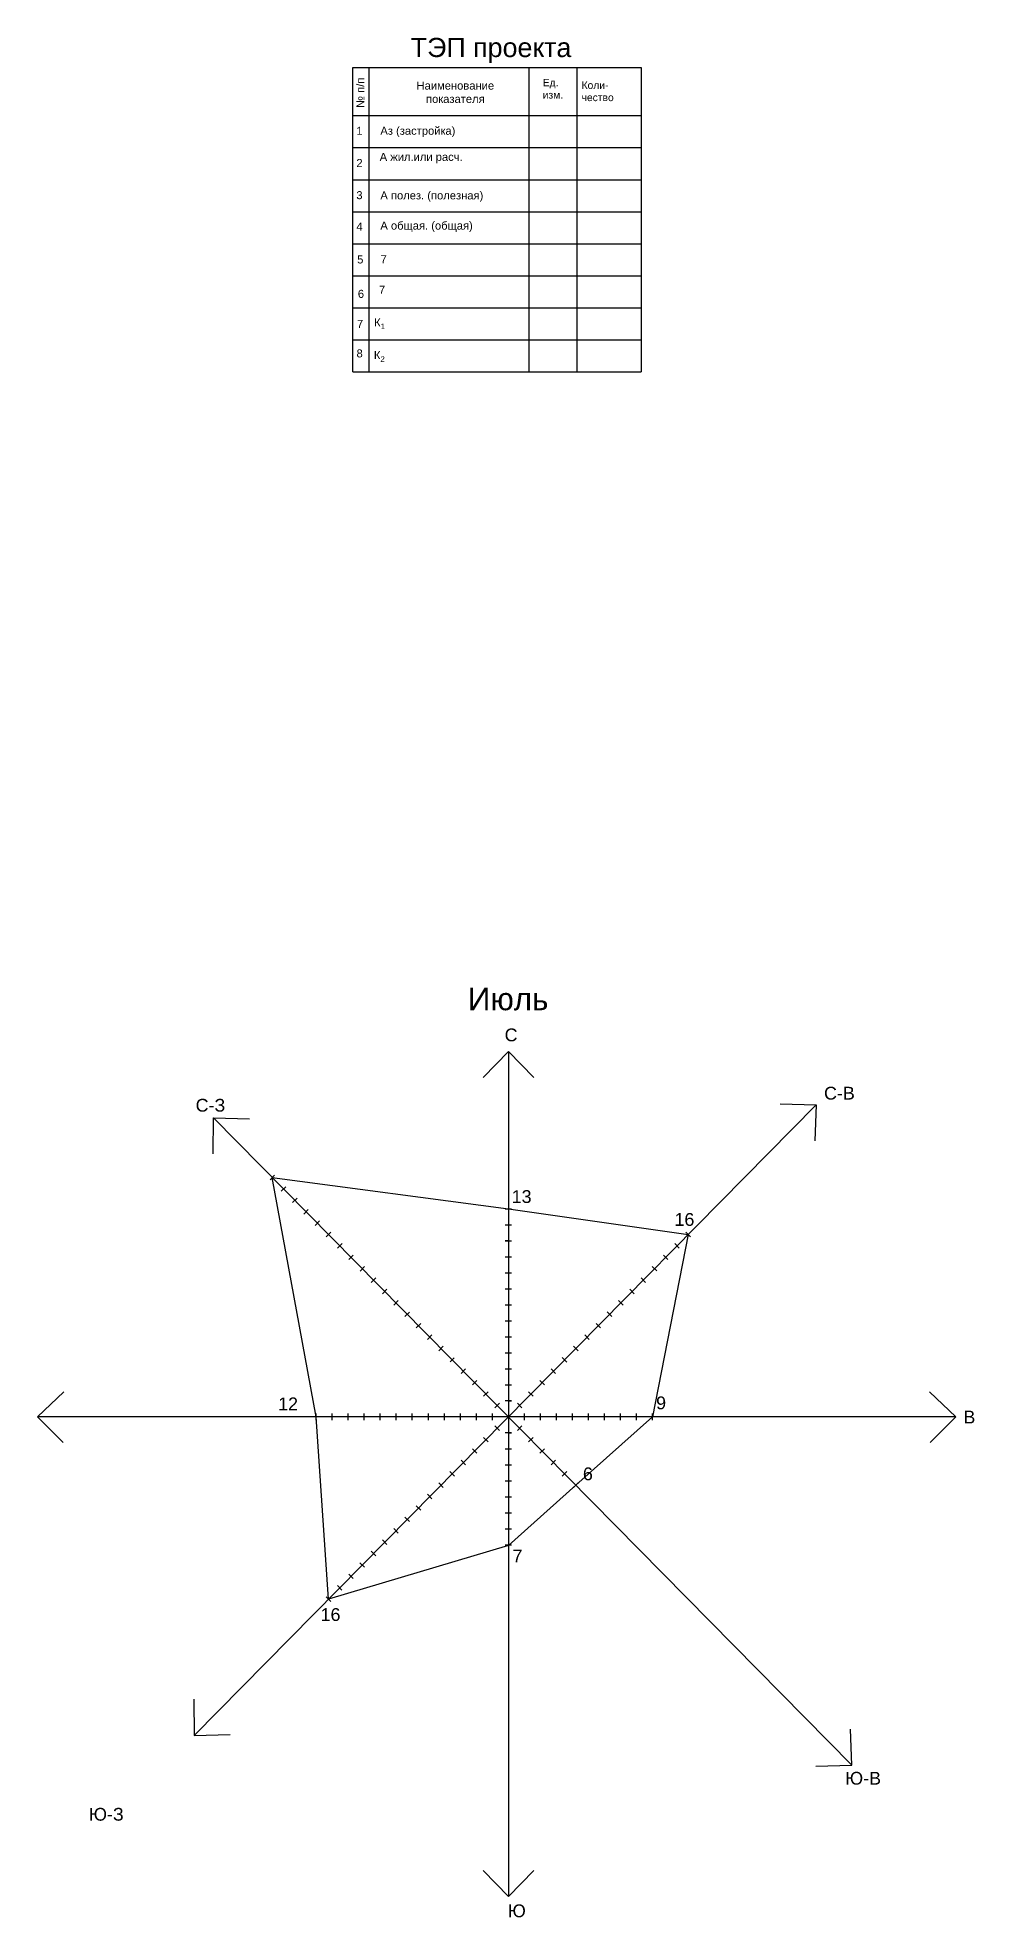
# Model space of a CAD drawing. Header units: millimetres. Extents: x -229914 to 856942, y -268655 to 87212.
# Drawn here: x 192579 to 221843, y -40717 to 18015 of the extents above; entities that cross this region are included whole.
import ezdxf

# ---------------------------------------------------------------- set-up
doc = ezdxf.new("R2010")
doc.units = ezdxf.units.MM
doc.styles.get("Standard").update_dxf_attribs({"font": 'arial.ttf'})

msp = doc.modelspace()

# ---------------------------------------------------------------- linework, layer by layer
for p, q in [((202928.53634, 17076.48888), (202928.53634, 7576.48888)), ((207928.53634, 17076.48888), (207928.53634, 7576.48888)), ((209428.53634, 17076.48888), (209428.53634, 7576.48888)), ((202428.53634, 15576.48888), (211428.53634, 15576.48888)), ((202428.53634, 14576.48888), (211428.53634, 14576.48888)), ((202428.53634, 13576.48888), (211428.53634, 13576.48888)), ((202428.53634, 12576.48888), (211428.53634, 12576.48888)), ((202428.53634, 11576.48888), (211428.53634, 11576.48888)), ((202428.53634, 10576.48888), (211428.53634, 10576.48888)), ((202428.53634, 10576.48888), (211428.53634, 10576.48888)), ((202428.53634, 9576.48888), (211428.53634, 9576.48888)), ((202428.53634, 8576.48888), (211428.53634, 8576.48888)), ((202428.53634, 7576.48888), (211428.53634, 7576.48888))]:
    msp.add_line(p, q)
at = {"linetype": 'ByBlock'}
for p, q in [((207284.58216, -13664.8704), (207284.58216, -40059.76544)), ((197468.57525, -35028.47492), (216901.89016, -15326.46121)), ((218019.16262, -35959.74933), (198069.58852, -15734.33827)), ((199841.07409, -17672.70664), (199981.51785, -17530.32101)), ((200192.22486, -18028.71266), (200332.66861, -17886.32704)), ((200543.30941, -18384.65156), (200683.81717, -18242.33083)), ((200894.45675, -18740.65243), (201034.9005, -18598.2668)), ((207184.58216, -18576.74494), (207384.58216, -18576.74494)), ((201245.60751, -19096.65845), (201386.05126, -18954.27283)), ((201596.69206, -19452.59735), (201737.19983, -19310.27662)), ((207184.58216, -19076.74494), (207384.58216, -19076.74494)), ((212973.40257, -19451.65249), (212832.83491, -19309.39248)), ((201947.77662, -19808.53625), (202088.34428, -19666.27624)), ((207184.58216, -19576.74494), (207384.58216, -19576.74494)), ((207284.58216, -19576.74494), (207184.58216, -19576.74494)), ((212622.11939, -19807.79276), (212481.67564, -19665.40713)), ((202299.05979, -20164.67652), (202439.50355, -20022.29089)), ((202650.21056, -20520.68254), (202790.65431, -20378.29691)), ((207184.58216, -20076.74494), (207384.58216, -20076.74494)), ((211919.87982, -20519.74199), (211779.31216, -20377.48198)), ((212270.96863, -20163.79878), (212130.52488, -20021.41315)), ((203001.36132, -20876.68856), (203141.80507, -20734.30293)), ((203352.51208, -21232.69458), (203492.95583, -21090.30895)), ((207184.58216, -20576.74494), (207384.58216, -20576.74494)), ((207184.58216, -21076.74494), (207384.58216, -21076.74494)), ((211217.44588, -21231.88828), (211077.00213, -21089.50265)), ((211568.59665, -20875.88225), (211428.15289, -20733.49663)), ((211568.59665, -20875.88225), (211428.15289, -20733.49663)), ((203703.66284, -21588.7006), (203844.10659, -21446.31498)), ((207184.58216, -21576.74494), (207384.58216, -21576.74494)), ((210866.29512, -21587.8943), (210725.85137, -21445.50867)), ((210866.29512, -21587.8943), (210725.85137, -21445.50867)), ((204054.8136, -21944.70663), (204195.25736, -21802.321)), ((204405.96437, -22300.71265), (204546.40812, -22158.32702)), ((207184.58216, -22076.74494), (207384.58216, -22076.74494)), ((210163.9936, -22299.90634), (210023.54985, -22157.52071)), ((210515.14436, -21943.90032), (210374.70061, -21801.51469)), ((204757.11513, -22656.71867), (204897.55888, -22514.33304)), ((205108.26672, -23012.72385), (205248.71047, -22870.33822)), ((207184.58216, -22576.74494), (207384.58216, -22576.74494)), ((209461.69208, -23011.91838), (209321.24832, -22869.53276)), ((209812.84284, -22655.91236), (209672.39908, -22513.52673)), ((205468.79604, -23358.68465), (205589.95301, -23235.85248)), ((207184.58216, -23076.74494), (207384.58216, -23076.74494)), ((209110.54131, -23367.9244), (208970.09756, -23225.53878)), ((205809.77376, -23723.93043), (205950.21751, -23581.5448)), ((205809.77376, -23723.93043), (205950.21751, -23581.5448)), ((206161.03312, -24080.04309), (206301.34956, -23937.5353)), ((207184.58216, -23576.74494), (207384.58216, -23576.74494)), ((207184.58216, -24076.74494), (207384.58216, -24076.74494)), ((208267.79604, -23937.55082), (208408.23979, -24079.93645)), ((208618.9468, -23581.5448), (208759.39055, -23723.93043)), ((206512.40718, -24436.27717), (206652.78516, -24293.82843)), ((206863.35845, -24792.08273), (207003.80221, -24649.6971)), ((207565.49451, -24649.56286), (207705.93827, -24791.94849)), ((207916.64528, -24293.55684), (208057.08903, -24435.94247)), ((221258.81129, -25076.74494), (192578.68889, -25076.74494)), ((201284.58216, -25176.74494), (201284.58216, -24976.74494)), ((201784.58216, -25176.74494), (201784.58216, -24976.74494)), ((202284.58216, -25176.74494), (202284.58216, -24976.74494)), ((202784.58216, -25176.74494), (202784.58216, -24976.74494)), ((203284.58216, -25176.74494), (203284.58216, -24976.74494)), ((203784.58216, -25176.74494), (203784.58216, -24976.74494)), ((204284.58216, -25176.74494), (204284.58216, -24976.74494)), ((204784.58216, -25176.74494), (204784.58216, -24976.74494)), ((205284.58216, -25176.74494), (205284.58216, -24976.74494)), ((205784.58216, -25176.74494), (205784.58216, -24976.74494)), ((206284.58216, -25176.74494), (206284.58216, -24976.74494)), ((206784.58216, -25176.74494), (206784.58216, -24976.74494)), ((207784.58216, -25176.74494), (207784.58216, -24976.74494)), ((208284.58216, -25176.74494), (208284.58216, -24976.74494)), ((208784.58216, -25176.74494), (208784.58216, -24976.74494)), ((209284.58216, -25176.74494), (209284.58216, -24976.74494)), ((209284.58216, -25176.74494), (209284.58216, -24976.74494)), ((209784.58216, -25176.74494), (209784.58216, -24976.74494)), ((210284.58216, -25176.74494), (210284.58216, -24976.74494)), ((210784.58216, -25176.74494), (210784.58216, -24976.74494)), ((211284.58216, -25176.74494), (211284.58216, -24976.74494)), ((211784.58216, -25176.74494), (211784.58216, -24976.74494)), ((206652.58524, -25859.86592), (206512.07748, -25717.54519)), ((207003.6698, -25503.92702), (206863.22605, -25361.54139)), ((207565.49451, -25503.92702), (207705.93827, -25361.54139)), ((207916.57907, -25859.86592), (208057.08683, -25717.54519)), ((206301.50069, -26215.80482), (206160.93303, -26073.54481)), ((207184.58216, -26076.74494), (207384.58216, -26076.74494)), ((208267.66362, -26215.80482), (208408.23128, -26073.54481)), ((205579.77996, -26908.39765), (205458.623, -26785.56548)), ((205579.77996, -26908.39765), (205458.623, -26785.56548)), ((205599.06675, -26927.95111), (205458.623, -26785.56548)), ((205950.21751, -26571.94509), (205809.77376, -26429.55946)), ((205950.21751, -26571.94509), (205809.77376, -26429.55946)), ((207184.58216, -26576.74494), (207384.58216, -26576.74494)), ((208618.9468, -26571.94509), (208759.39055, -26429.55946)), ((208970.09756, -26927.95111), (209110.54131, -26785.56548)), ((204896.76523, -27639.96315), (204756.32147, -27497.57752)), ((205247.91599, -27283.95713), (205107.47224, -27141.5715)), ((205247.91599, -27283.95713), (205107.47224, -27141.5715)), ((207184.58216, -27076.74494), (207384.58216, -27076.74494)), ((207184.58216, -27576.74494), (207384.58216, -27576.74494)), ((209321.24832, -27283.95713), (209461.69208, -27141.5715)), ((204545.61446, -27995.96917), (204405.17071, -27853.58354)), ((207184.58216, -28076.74494), (207384.58216, -28076.74494)), ((203843.44536, -28707.84697), (203702.8777, -28565.58696)), ((204194.52991, -28351.90807), (204054.02215, -28209.58734)), ((207184.58216, -28576.74494), (207384.58216, -28576.74494)), ((203121.72463, -29400.4398), (203000.56766, -29277.60763)), ((203121.72463, -29400.4398), (203000.56766, -29277.60763)), ((203141.01142, -29419.99326), (203000.56766, -29277.60763)), ((203492.16218, -29063.98724), (203351.71843, -28921.60161)), ((203492.16218, -29063.98724), (203351.71843, -28921.60161)), ((207184.58216, -29076.74494), (207384.58216, -29076.74494)), ((202789.86065, -29775.99928), (202649.4169, -29633.61365)), ((202789.86065, -29775.99928), (202649.4169, -29633.61365)), ((202087.55913, -30488.01132), (201947.11538, -30345.62569)), ((202438.70989, -30132.0053), (202298.26614, -29989.61967)), ((201736.40837, -30844.01734), (201595.96462, -30701.63171))]:
    msp.add_line(p, q, dxfattribs=at)
for points in [[(202428.53634, 7576.48888), (202428.53634, 17076.48888), (211428.53634, 17076.48888), (211428.53634, 7576.48888)], [(199911.29597, -17601.51383), (207284.58216, -18576.74494), (212903.11874, -19380.52248), (211784.58216, -25076.74494), (209391.4702, -27212.76431), (207284.58216, -29093.30888), (201666.18649, -30772.82453), (201284.58216, -25076.74494), (199911.29763, -17601.51215)]]:
    msp.add_lwpolyline(points)
for points in [[(206492.76303, -14470.49983), (207284.58216, -13664.8704), (208076.40128, -14470.49983)], [(198058.0971, -16863.88873), (198069.58852, -15734.33827), (199198.77148, -15765.35696)], [(215772.60398, -15299.46088), (216901.89016, -15326.46121), (216855.36944, -16455.11179)], [(193373.3698, -25879.55162), (192578.68889, -25076.74494), (193395.11494, -24296.06267)], [(207284.58216, -24576.74494), (207384.58216, -24576.74494), (207184.58216, -24576.74494)], [(220464.13038, -25879.55162), (221258.81129, -25076.74494), (220442.38524, -24296.06267)], [(207284.58216, -25576.74494), (207384.58216, -25576.74494), (207184.58216, -25576.74494)], [(197457.08384, -33898.92445), (197468.57525, -35028.47492), (198597.75821, -34997.45623)], [(216889.87643, -35986.74967), (218019.16262, -35959.74933), (217972.6419, -34831.09875)], [(206492.76303, -39254.13601), (207284.58216, -40059.76544), (208076.40128, -39254.13601)]]:
    msp.add_lwpolyline(points, dxfattribs=at)

# ---------------------------------------------------------------- texts
at = {"lineweight": 25}
for s, width, gutter_width, insert, char_height, attachment_point in [('ТЭП проекта', 5300.9394808, 12.5, (204234.13888, 18006.54388), 600, 1), ('\\pxqc;Наименование показателя', 3965.8234745, 1250, (207611.04936, 16640.8944), 250, 3), ('\\pxql;Ед.\\Pизм.', 542.4934643, 1250, (208900.9662, 16723.68669), 230, 3), ('\\pxql,tD,3;Коли-\\Pчество', 861.4785405, 1250, (210433.85753, 16643.81508), 230, 3), ('\\pxa0.66667,sm1.07917;1', 110.1427955, 1250, (202730.63692, 15229.27788), 250, 3), ('Аз (застройка)', 3371.4609317, 1250, (203286.28482, 15230.05414), 250, 1), ('\\pxa0.66667,sm1.07917;2', 110.1427955, 1250, (202730.63692, 14221.03245), 250, 3), ('А жил.или расч.', 4232.3444936, 1250, (203265.15564, 14413.25909), 250, 1), ('\\pxa0.66667,sm1.07917;3', 110.1427955, 1250, (202730.63692, 13217.55746), 250, 3), ('А полез. (полезная)', 3371.4609317, 1250, (203286.28482, 13210.12131), 250, 1), ('\\pxa0.66667,sm1.07917;4', 110.1427955, 1250, (202730.63692, 12235.67166), 250, 3), ('А общая. (общая)', 3650.2703697, 1250, (203286.28482, 12267.0202), 250, 1), ('\\pxa0.66667,sm1.07917;5', 110.1427955, 1250, (202756.09525, 11208.86456), 250, 3), ('\\pxa0.66667,sm1.07917;7', 110.1427955, 1250, (203486.77873, 11217.33791), 250, 3), ('\\pxa0.66667,sm1.07917;6', 110.1427955, 1250, (202776.8186, 10134.03856), 250, 3), ('\\pxa0.66667,sm1.07917;7', 110.1427955, 1250, (203435.73779, 10261.06402), 250, 3), ('\\pxa0.66667,sm1.07917;7', 110.1427955, 1250, (202749.55827, 9194.91145), 250, 3), ('\\A1;\\pxa0.66667,sm1.07917;К{\\H0.7x;\\S^ 1;}', 110.1427955, 1250, (203429.35768, 9241.03936), 250, 3), ('\\pxa0.66667,sm1.07917;8', 110.1427955, 1250, (202735.1732, 8273.28688), 250, 3), ('\\A1;\\pxa0.66667,sm1.07917;К{\\H0.7x;\\S^ 2;}', 110.1427955, 1250, (203422.90656, 8218.89474), 250, 3), ('Июль', 2856.9625316, 12.5, (206019.03143, -11673.21401), 700, 1)]:
    msp.add_mtext_dynamic_manual_height_columns(s, width=width, gutter_width=gutter_width, heights=[0], dxfattribs=dict(at, insert=insert, char_height=char_height, attachment_point=attachment_point))
at = {"lineweight": 25, "insert": (202535.9494, 16764.08999), "char_height": 250, "attachment_point": 3, "rotation": 90}
msp.add_mtext_dynamic_manual_height_columns('№ п/п', width=932.8863684, gutter_width=1250, heights=[0], dxfattribs=at)
at = {"linetype": 'ByBlock', "char_height": 400, "attachment_point": 1}
for s, width, heights, insert in [('С', 250, [255.28649], (207167.64152, -12943.72097)), ('С-В', 250, [255.28649], (217145.52104, -14764.69575)), ('13', 105.1122006, [0], (207388.14343, -17995.1537)), ('16', 523.5471446, [0], (212473.47274, -18710.14457)), ('12', 250, [255.28649], (200092.01342, -24473.10257)), ('9', 250, [255.28649], (211899.86239, -24441.75246)), ('В', 250, [255.28649], (221499.56155, -24883.73116)), ('6', 250, [255.28649], (209612.91879, -26657.47118)), ('7', 250, [255.28649], (207413.44322, -29226.54526)), ('16', 250, [255.28649], (201418.26194, -31054.80755)), ('Ю-В', 250, [255.28649], (217801.94681, -36168.45425)), ('Ю-З', 250, [255.28649], (194181.37576, -37294.58188)), ('Ю', 250, [255.28649], (207264.12621, -40310.88106))]:
    msp.add_mtext_dynamic_manual_height_columns(s, width=width, gutter_width=12.5, heights=heights, dxfattribs=dict(at, insert=insert))
at = {"linetype": 'ByBlock', "lineweight": 25, "insert": (197514.9299, -15141.67501), "char_height": 400, "attachment_point": 1}
msp.add_mtext_dynamic_manual_height_columns('С-З', width=105.1122006, gutter_width=12.5, heights=[0], dxfattribs=at)

doc.saveas('drawing.dxf')
